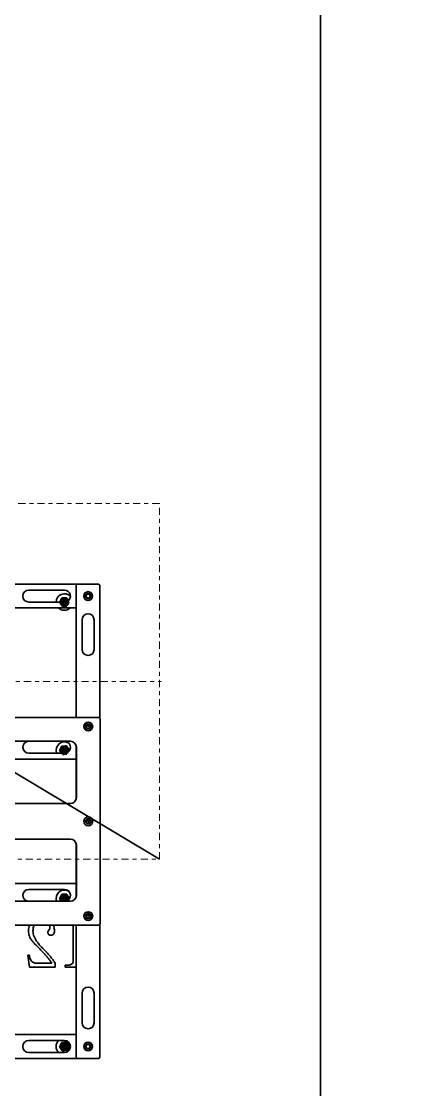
# Model space of a CAD drawing. Header units: millimetres. Extents: x -1052 to 3351, y 0 to 2015.
# Drawn here: x -238.76 to -228.83, y 1703.66 to 1730.32 of the extents above; entities that cross this region are included whole.
import ezdxf

# ---------------------------------------------------------------- set-up
doc = ezdxf.new("R2010")
doc.units = ezdxf.units.MM
doc.linetypes.add('点画线', pattern=[18, 12, -2, 2, -2])
for name, color, linetype, lineweight in [('AM_6', 2, 'Continuous', 35), ('中心线层', 7, '点画线', 18), ('粗实线层', 7, 'Continuous', 35)]:
    doc.layers.add(name, color=color, linetype=linetype, lineweight=lineweight)

# ---------------------------------------------------------------- blocks, each defined once
blk = doc.blocks.new('22_1')
at = {"layer": '中心线层', "color": 0}
for p, q in [((242888.2, 20805.4), (242888.2, 21405.4)), ((242888.2, 21405.4), (243888.2, 21405.4)), ((243888.2, 21405.4), (243888.2, 20805.4)), ((243891.2, 21105.4), (242885.2, 21105.4)), ((243888.2, 20805.4), (242888.2, 20805.4))]:
    blk.add_line(p, q, dxfattribs=at)
blk = doc.blocks.new('23_1')
at = {"layer": '粗实线层'}
blk.add_line((243888.2, 21405.4), (242888.2, 20805.4), dxfattribs=at)
blk.add_blockref('22_1', (0, 0), dxfattribs=at)

msp = doc.modelspace()

# ---------------------------------------------------------------- linework, layer by layer
at = {"layer": 'AM_6'}
for p, q in [((-242.4534, 1716.2707), (-237.365, 1716.2707)), ((-238.5779, 1716.1242), (-237.6904, 1716.1242)), ((-237.3945, 1716.2411), (-237.365, 1716.2707)), ((-237.3945, 1712.9425), (-237.3945, 1716.2411)), ((-237.365, 1716.2707), (-236.8325, 1716.2707)), ((-236.8325, 1716.2707), (-236.8029, 1716.2411)), ((-236.8029, 1716.2411), (-236.8029, 1712.9155)), ((-237.7433, 1715.8534), (-237.7586, 1715.8228)), ((-237.728, 1715.8839), (-237.7433, 1715.8534)), ((-237.6939, 1715.886), (-237.728, 1715.8839)), ((-237.6598, 1715.888), (-237.6939, 1715.886)), ((-237.641, 1715.8595), (-237.6598, 1715.888)), ((-237.6222, 1715.831), (-237.641, 1715.8595)), ((-237.3945, 1715.679), (-242.4238, 1715.679)), ((-237.7643, 1715.8254), (-238.5779, 1715.8254)), ((-237.7586, 1715.8228), (-237.7398, 1715.7943)), ((-237.6904, 1715.8269), (-237.7488, 1715.8234)), ((-237.7398, 1715.7943), (-237.721, 1715.7658)), ((-237.721, 1715.7658), (-237.6869, 1715.7678)), ((-237.6904, 1715.8254), (-237.7051, 1715.8254)), ((-237.6904, 1715.8269), (-237.632, 1715.8304)), ((-237.6904, 1715.8269), (-237.6886, 1715.7977)), ((-237.6904, 1715.8269), (-237.6886, 1715.7977)), ((-237.6756, 1715.8262), (-237.6904, 1715.8254)), ((-237.6869, 1715.7678), (-237.6528, 1715.7699)), ((-237.6528, 1715.7699), (-237.6375, 1715.8004)), ((-237.6375, 1715.8004), (-237.6222, 1715.831)), ((-237.2481, 1715.3832), (-237.2481, 1714.6436)), ((-236.9493, 1714.6436), (-236.9493, 1715.3832)), ((-236.8298, 1712.9425), (-243.5084, 1712.9425)), ((-236.8298, 1712.9425), (-236.8003, 1712.9129)), ((-237.0961, 1712.7206), (-237.1354, 1712.764)), ((-237.0961, 1712.7206), (-237.0744, 1712.7403)), ((-236.8003, 1707.795), (-236.8003, 1712.9129)), ((-241.6816, 1712.3508), (-237.5398, 1712.3508)), ((-237.7433, 1712.1554), (-237.7586, 1712.1249)), ((-237.7586, 1712.1249), (-237.7398, 1712.0964)), ((-237.6904, 1712.129), (-237.7488, 1712.1255)), ((-237.728, 1712.186), (-237.7433, 1712.1554)), ((-237.6939, 1712.188), (-237.728, 1712.186)), ((-237.6598, 1712.1901), (-237.6939, 1712.188)), ((-237.6904, 1712.129), (-237.632, 1712.1324)), ((-237.6904, 1712.129), (-237.6886, 1712.0997)), ((-237.6904, 1712.129), (-237.6886, 1712.0997)), ((-237.641, 1712.1615), (-237.6598, 1712.1901)), ((-237.6222, 1712.133), (-237.641, 1712.1615)), ((-237.6375, 1712.1025), (-237.6222, 1712.133)), ((-237.3945, 1710.9179), (-237.3945, 1712.2307)), ((-237.3919, 1712.2029), (-237.3919, 1710.9456)), ((-237.3945, 1711.9071), (-241.8295, 1711.9071)), ((-237.6904, 1712.0535), (-238.5779, 1712.0535)), ((-237.7398, 1712.0964), (-237.721, 1712.0679)), ((-237.721, 1712.0679), (-237.6869, 1712.0699)), ((-237.6869, 1712.0699), (-237.6528, 1712.0719)), ((-237.6528, 1712.0719), (-237.6375, 1712.1025)), ((-237.5398, 1710.7977), (-241.5899, 1710.7977)), ((-237.0961, 1710.3539), (-237.1354, 1710.3973)), ((-237.0961, 1710.3539), (-237.0744, 1710.3736)), ((-237.5398, 1709.9102), (-241.5899, 1709.9102)), ((-237.3945, 1708.4772), (-237.3945, 1709.79)), ((-237.3919, 1708.505), (-237.3919, 1709.7623)), ((-241.8295, 1708.8008), (-237.3945, 1708.8008)), ((-238.5779, 1708.6544), (-237.6904, 1708.6544)), ((-237.7433, 1708.4575), (-237.7586, 1708.4269)), ((-237.7586, 1708.4269), (-237.7398, 1708.3984)), ((-237.6904, 1708.431), (-237.7488, 1708.4275)), ((-237.728, 1708.488), (-237.7433, 1708.4575)), ((-237.7398, 1708.3984), (-237.721, 1708.3699)), ((-237.6939, 1708.4901), (-237.728, 1708.488)), ((-237.6598, 1708.4921), (-237.6939, 1708.4901)), ((-237.6904, 1708.431), (-237.632, 1708.4345)), ((-237.6904, 1708.431), (-237.6886, 1708.4018)), ((-237.6904, 1708.431), (-237.6886, 1708.4018)), ((-237.641, 1708.4636), (-237.6598, 1708.4921)), ((-237.6528, 1708.374), (-237.6375, 1708.4045)), ((-237.6222, 1708.4351), (-237.641, 1708.4636)), ((-237.6375, 1708.4045), (-237.6222, 1708.4351)), ((-241.6816, 1708.357), (-237.5398, 1708.357)), ((-237.721, 1708.3699), (-237.6869, 1708.3719)), ((-237.6869, 1708.3719), (-237.6528, 1708.374)), ((-237.0961, 1707.9872), (-237.1354, 1708.0306)), ((-237.0961, 1707.9872), (-237.0744, 1708.0069)), ((-248.6041, 1707.7654), (-236.8298, 1707.7654)), ((-237.4686, 1707.7654), (-237.4686, 1706.8754)), ((-237.3945, 1704.4668), (-237.3945, 1707.7654)), ((-236.8003, 1707.795), (-236.8298, 1707.7654)), ((-236.8029, 1707.7923), (-236.8029, 1704.4668)), ((-238.6033, 1707.0089), (-238.562, 1706.7171)), ((-238.5625, 1707.0089), (-238.6033, 1707.0089)), ((-238.0055, 1706.8144), (-238.4062, 1706.8144)), ((-237.9225, 1706.7171), (-237.9225, 1706.8144)), ((-238.562, 1706.7171), (-237.9225, 1706.7171)), ((-237.6669, 1706.7657), (-237.6669, 1706.7171)), ((-237.5985, 1706.7657), (-237.6669, 1706.7657)), ((-237.6669, 1706.7171), (-237.3945, 1706.7171)), ((-237.2481, 1705.3247), (-237.2481, 1706.0643)), ((-236.9493, 1706.0643), (-236.9493, 1705.3247)), ((-242.4238, 1705.0289), (-237.3945, 1705.0289)), ((-238.5779, 1704.8824), (-237.6904, 1704.8824)), ((-237.7433, 1704.7595), (-237.7586, 1704.729)), ((-237.7586, 1704.729), (-237.7398, 1704.7005)), ((-237.6904, 1704.733), (-237.7488, 1704.7296)), ((-237.728, 1704.7901), (-237.7433, 1704.7595)), ((-237.7398, 1704.7005), (-237.721, 1704.672)), ((-237.6939, 1704.7921), (-237.728, 1704.7901)), ((-237.721, 1704.672), (-237.6869, 1704.674)), ((-237.6598, 1704.7941), (-237.6939, 1704.7921)), ((-237.6904, 1704.733), (-237.632, 1704.7365)), ((-237.6904, 1704.733), (-237.6886, 1704.7038)), ((-237.6904, 1704.733), (-237.6886, 1704.7038)), ((-237.6869, 1704.674), (-237.6528, 1704.676)), ((-237.641, 1704.7656), (-237.6598, 1704.7941)), ((-237.6528, 1704.676), (-237.6375, 1704.7066)), ((-237.6222, 1704.7371), (-237.641, 1704.7656)), ((-237.6375, 1704.7066), (-237.6222, 1704.7371)), ((-237.365, 1704.4372), (-242.4534, 1704.4372)), ((-237.6904, 1704.5837), (-238.5779, 1704.5837)), ((-237.365, 1704.4372), (-237.3945, 1704.4668)), ((-236.8325, 1704.4372), (-237.365, 1704.4372)), ((-236.8029, 1704.4668), (-236.8325, 1704.4372))]:
    msp.add_line(p, q, dxfattribs=at)
msp.add_lwpolyline([(-231.3015, 1743.7372), (-201.7178, 1743.7372), (-201.7178, 1665.6364), (-231.3015, 1665.6364)], close=True, dxfattribs=at)
for points in [[(-237.7486, 1715.8428), (-237.7462, 1715.8498), (-237.738, 1715.864)], [(-237.7058, 1715.8853), (-237.6895, 1715.8873), (-237.682, 1715.8867)], [(-237.6475, 1715.8694), (-237.6426, 1715.8638), (-237.6344, 1715.8496)], [(-237.7332, 1715.7844), (-237.7431, 1715.7975), (-237.7463, 1715.8043)], [(-237.675, 1715.7686), (-237.6823, 1715.7671), (-237.6987, 1715.7671)], [(-237.6322, 1715.8111), (-237.6386, 1715.7959), (-237.6428, 1715.7898)], [(-237.7486, 1712.1448), (-237.7462, 1712.1519), (-237.738, 1712.1661)], [(-237.7058, 1712.1873), (-237.6895, 1712.1893), (-237.682, 1712.1887)], [(-237.6475, 1712.1715), (-237.6426, 1712.1659), (-237.6344, 1712.1516)], [(-237.7332, 1712.0864), (-237.7431, 1712.0996), (-237.7463, 1712.1063)], [(-237.675, 1712.0706), (-237.6823, 1712.0692), (-237.6987, 1712.0692)], [(-237.6322, 1712.1131), (-237.6386, 1712.098), (-237.6428, 1712.0918)], [(-237.7486, 1708.4468), (-237.7462, 1708.4539), (-237.738, 1708.4681)], [(-237.7332, 1708.3885), (-237.7431, 1708.4016), (-237.7463, 1708.4083)], [(-237.7058, 1708.4894), (-237.6895, 1708.4913), (-237.682, 1708.4908)], [(-237.6475, 1708.4735), (-237.6426, 1708.4679), (-237.6344, 1708.4537)], [(-237.6322, 1708.4152), (-237.6386, 1708.4), (-237.6428, 1708.3939)], [(-237.675, 1708.3726), (-237.6823, 1708.3712), (-237.6987, 1708.3712)], [(-237.7486, 1704.7489), (-237.7462, 1704.7559), (-237.738, 1704.7702)], [(-237.7332, 1704.6905), (-237.7431, 1704.7037), (-237.7463, 1704.7104)], [(-237.7058, 1704.7914), (-237.6895, 1704.7934), (-237.682, 1704.7928)], [(-237.675, 1704.6747), (-237.6823, 1704.6732), (-237.6987, 1704.6733)], [(-237.6475, 1704.7756), (-237.6426, 1704.77), (-237.6344, 1704.7557)], [(-237.6322, 1704.7172), (-237.6386, 1704.7021), (-237.6428, 1704.6959)]]:
    msp.add_lwpolyline(points, dxfattribs=at)
for centre, radius in [((-237.6904, 1715.8269), 0.1016), ((-237.6904, 1715.8269), 0.074), ((-237.6904, 1715.8269), 0.0592), ((-237.6904, 1715.8269), 0.0296), ((-237.0987, 1715.9748), 0.1109), ((-237.0987, 1715.9748), 0.0666), ((-237.0987, 1715.9748), 0.0503), ((-237.6904, 1715.8269), 0.0148), ((-237.0961, 1712.7206), 0.1109), ((-237.0961, 1712.7206), 0.0666), ((-237.0961, 1712.7206), 0.0503), ((-237.6904, 1712.129), 0.1016), ((-237.6904, 1712.129), 0.074), ((-237.6904, 1712.129), 0.0592), ((-237.6904, 1712.129), 0.0296), ((-237.6904, 1712.129), 0.0148), ((-237.0961, 1710.3539), 0.1109), ((-237.0961, 1710.3539), 0.0666), ((-237.0961, 1710.3539), 0.0503), ((-237.6904, 1708.431), 0.074), ((-237.6904, 1708.431), 0.0592), ((-237.6904, 1708.431), 0.0296), ((-237.6904, 1708.431), 0.0148), ((-237.0961, 1707.9872), 0.1109), ((-237.0961, 1707.9872), 0.0666), ((-237.0961, 1707.9872), 0.0503), ((-237.6904, 1704.733), 0.1016), ((-237.6904, 1704.733), 0.074), ((-237.6904, 1704.733), 0.0592), ((-237.6904, 1704.733), 0.0296), ((-237.6904, 1704.733), 0.0148), ((-237.0987, 1704.733), 0.1109), ((-237.0987, 1704.733), 0.0666), ((-237.0987, 1704.733), 0.0503)]:
    msp.add_circle(centre, radius, dxfattribs=at)
for centre, radius, start, end in [((-238.5779, 1715.9748), 0.1494, 90, 270), ((-237.6904, 1715.9748), 0.1494, 298.80233, 90), ((-237.6904, 1715.8269), 0.2071, 43.85386, 180.40929), ((-237.6904, 1715.8269), 0.1183, 122.37095, 124.4609), ((-237.6904, 1715.8269), 0.1183, 62.37095, 64.4609), ((-237.6904, 1715.8269), 0.2071, 225.58473, 314.41527), ((-237.0987, 1715.3832), 0.1494, 0, 180), ((-237.0987, 1714.6436), 0.1494, 180, 0), ((-238.5779, 1712.2029), 0.1494, 98.07324, 270), ((-237.6904, 1712.129), 0.2071, 58.20399, 201.36366), ((-237.6904, 1712.129), 0.1183, 182.37095, 184.4609), ((-237.6904, 1712.129), 0.1183, 122.37095, 124.4609), ((-237.6904, 1712.2029), 0.1494, 270, 81.92674), ((-237.6904, 1712.129), 0.1183, 62.37095, 64.4609), ((-237.6904, 1712.129), 0.1183, 2.37095, 4.4609), ((-237.5398, 1712.2029), 0.1479, 0, 90), ((-237.5398, 1710.9456), 0.1479, 270, 360), ((-237.5398, 1709.7623), 0.1479, 0, 90), ((-238.5779, 1708.505), 0.1494, 90, 261.93492), ((-237.6904, 1708.505), 0.1494, 278.06506, 90), ((-237.6904, 1708.431), 0.2071, 58.20389, 200.92529), ((-237.6904, 1708.431), 0.1183, 182.37095, 184.4609), ((-237.6904, 1708.431), 0.1016, 93.41593, 226.71586), ((-237.6904, 1708.431), 0.1183, 122.37095, 124.4609), ((-237.6904, 1708.431), 0.1016, 313.28414, 93.41593), ((-237.6904, 1708.431), 0.1183, 62.37095, 64.4609), ((-237.6904, 1708.431), 0.1183, 2.37095, 4.4609), ((-237.5398, 1708.505), 0.1479, 270, 360), ((-237.0987, 1706.0643), 0.1494, 0, 180), ((-237.0987, 1705.3247), 0.1494, 180, 0), ((-238.5779, 1704.733), 0.1494, 90, 270), ((-237.6904, 1704.733), 0.2071, 133.82745, 226.17255), ((-237.6904, 1704.733), 0.1183, 182.37095, 184.4609), ((-237.6904, 1704.733), 0.1183, 122.37095, 124.4609), ((-237.6904, 1704.733), 0.1494, 270, 90), ((-237.6904, 1704.733), 0.1183, 62.37095, 64.4609), ((-237.6904, 1704.733), 0.1183, 2.37095, 4.4609), ((-237.6904, 1704.733), 0.1183, 242.37095, 244.4609), ((-237.6904, 1704.733), 0.1183, 302.37095, 304.4609)]:
    msp.add_arc(centre, radius, start, end, dxfattribs=at)
for points, knots in [([(-237.7573, 1715.9245), (-237.7614, 1715.9164), (-237.7695, 1715.9001), (-237.7829, 1715.8734), (-237.7957, 1715.8478), (-237.8033, 1715.8325), (-237.8069, 1715.8254)], [0, 0, 0, 0, 1.92917, 3.8649722, 5.8000308, 7.4877188, 7.4877188, 7.4877188, 7.4877188]), ([(-237.6394, 1715.9337), (-237.6485, 1715.9331), (-237.6667, 1715.9321), (-237.6966, 1715.9303), (-237.7264, 1715.9285), (-237.7446, 1715.9274), (-237.7537, 1715.9269)], [0, 0, 0, 0, 1.9404759, 3.8743826, 5.8059755, 7.7459667, 7.7459667, 7.7459667, 7.7459667]), ([(-237.592, 1715.8658), (-237.5959, 1715.8718), (-237.6053, 1715.8859), (-237.6204, 1715.9088), (-237.6304, 1715.9241), (-237.6355, 1715.9318)], [0, 0, 0, 0, 1.4236205, 3.3719902, 5.3394255, 5.3394255, 5.3394255, 5.3394255]), ([(-237.8084, 1715.8177), (-237.8034, 1715.8101), (-237.7933, 1715.7949), (-237.7769, 1715.7701), (-237.7604, 1715.745), (-237.7503, 1715.7298), (-237.7453, 1715.7221)], [0, 0, 0, 0, 1.9271652, 3.8609557, 5.7940034, 7.7459667, 7.7459667, 7.7459667, 7.7459667]), ([(-237.7414, 1715.7201), (-237.7323, 1715.7207), (-237.7141, 1715.7218), (-237.6842, 1715.7236), (-237.6544, 1715.7253), (-237.6362, 1715.7264), (-237.627, 1715.727)], [0, 0, 0, 0, 1.9399912, 3.8715841, 5.8054908, 7.7459667, 7.7459667, 7.7459667, 7.7459667]), ([(-237.6234, 1715.7293), (-237.6194, 1715.7375), (-237.6112, 1715.7537), (-237.5979, 1715.7804), (-237.5845, 1715.8072), (-237.5763, 1715.8236), (-237.5722, 1715.8318)], [0, 0, 0, 0, 1.9271652, 3.8609557, 5.7940034, 7.7459667, 7.7459667, 7.7459667, 7.7459667]), ([(-237.7573, 1712.2265), (-237.7614, 1712.2184), (-237.7695, 1712.2021), (-237.7829, 1712.1755), (-237.7963, 1712.1487), (-237.8045, 1712.1323), (-237.8086, 1712.1241)], [0, 0, 0, 0, 1.9271652, 3.8609557, 5.7940034, 7.7459667, 7.7459667, 7.7459667, 7.7459667]), ([(-237.8084, 1712.1198), (-237.8034, 1712.1122), (-237.7934, 1712.097), (-237.7782, 1712.074), (-237.7687, 1712.0597), (-237.7647, 1712.0535)], [0, 0, 0, 0, 1.9427391, 3.8921571, 5.3645676, 5.3645676, 5.3645676, 5.3645676]), ([(-237.6394, 1712.2357), (-237.6485, 1712.2352), (-237.6667, 1712.2341), (-237.6966, 1712.2323), (-237.7264, 1712.2305), (-237.7446, 1712.2294), (-237.7537, 1712.2289)], [0, 0, 0, 0, 1.9404759, 3.8743826, 5.8059755, 7.7459667, 7.7459667, 7.7459667, 7.7459667]), ([(-237.5724, 1712.1382), (-237.5774, 1712.1457), (-237.5874, 1712.1609), (-237.6039, 1712.1858), (-237.6204, 1712.2108), (-237.6304, 1712.2261), (-237.6355, 1712.2338)], [0, 0, 0, 0, 1.9271652, 3.8609557, 5.7940034, 7.7459667, 7.7459667, 7.7459667, 7.7459667]), ([(-237.5922, 1712.0937), (-237.5897, 1712.0988), (-237.5827, 1712.1128), (-237.5763, 1712.1257), (-237.5722, 1712.1339)], [0, 0, 0, 0, 1.09723, 3.0338015, 3.0338015, 3.0338015, 3.0338015]), ([(-237.7414, 1712.0222), (-237.7323, 1712.0227), (-237.7141, 1712.0238), (-237.6842, 1712.0256), (-237.6544, 1712.0274), (-237.6362, 1712.0285), (-237.627, 1712.029)], [0, 0, 0, 0, 1.9399912, 3.8715841, 5.8054908, 7.7459667, 7.7459667, 7.7459667, 7.7459667]), ([(-237.7573, 1708.5286), (-237.7614, 1708.5205), (-237.7695, 1708.5042), (-237.7829, 1708.4775), (-237.7963, 1708.4507), (-237.8045, 1708.4343), (-237.8086, 1708.4261)], [0, 0, 0, 0, 1.9271652, 3.8609557, 5.7940034, 7.7459667, 7.7459667, 7.7459667, 7.7459667]), ([(-237.8084, 1708.4218), (-237.8034, 1708.4142), (-237.7934, 1708.3991), (-237.7785, 1708.3766), (-237.7694, 1708.3627), (-237.7656, 1708.357)], [0, 0, 0, 0, 1.9418036, 3.8902829, 5.2448806, 5.2448806, 5.2448806, 5.2448806]), ([(-237.6394, 1708.5378), (-237.6485, 1708.5372), (-237.6667, 1708.5361), (-237.6966, 1708.5344), (-237.7264, 1708.5326), (-237.7446, 1708.5315), (-237.7537, 1708.5309)], [0, 0, 0, 0, 1.9404759, 3.8743826, 5.8059755, 7.7459667, 7.7459667, 7.7459667, 7.7459667]), ([(-237.5724, 1708.4402), (-237.5774, 1708.4478), (-237.5874, 1708.463), (-237.6039, 1708.4879), (-237.6204, 1708.5129), (-237.6304, 1708.5282), (-237.6355, 1708.5358)], [0, 0, 0, 0, 1.9271652, 3.8609557, 5.7940034, 7.7459667, 7.7459667, 7.7459667, 7.7459667]), ([(-237.5922, 1708.3958), (-237.5897, 1708.4008), (-237.5827, 1708.4149), (-237.5763, 1708.4277), (-237.5722, 1708.4359)], [0, 0, 0, 0, 1.0972163, 3.0337875, 3.0337875, 3.0337875, 3.0337875]), ([(-238.556, 1707.7654), (-238.5653, 1707.743), (-238.5838, 1707.6982), (-238.586, 1707.6497), (-238.5871, 1707.6254)], [0, 0, 0, 0, 4.8712973, 9.7685759, 9.7685759, 9.7685759, 9.7685759]), ([(-238.5871, 1707.6254), (-238.5858, 1707.6022), (-238.5833, 1707.5559), (-238.5637, 1707.4888), (-238.5334, 1707.4215), (-238.489, 1707.3571), (-238.4507, 1707.3181), (-238.4316, 1707.2986)], [0, 0, 0, 0, 4.6944696, 9.3917272, 14.0889818, 19.6237676, 25.1601343, 25.1601343, 25.1601343, 25.1601343]), ([(-238.4736, 1707.6132), (-238.473, 1707.6312), (-238.4718, 1707.6671), (-238.4632, 1707.7191), (-238.449, 1707.7505), (-238.4423, 1707.7654)], [0, 0, 0, 0, 3.6468996, 7.2937206, 10.601623, 10.601623, 10.601623, 10.601623]), ([(-238.2462, 1707.2001), (-238.2671, 1707.2217), (-238.3089, 1707.2649), (-238.366, 1707.3348), (-238.412, 1707.4051), (-238.4453, 1707.4749), (-238.4688, 1707.5423), (-238.472, 1707.5896), (-238.4736, 1707.6132)], [0, 0, 0, 0, 6.0981125, 12.1953103, 18.2908676, 23.0818061, 27.8717123, 32.6588406, 32.6588406, 32.6588406, 32.6588406]), ([(-238.0803, 1707.6373), (-238.0866, 1707.6277), (-238.098, 1707.6106), (-238.0999, 1707.5903), (-238.1008, 1707.5813)], [0, 0, 0, 0, 2.2928262, 4.0933352, 4.0933352, 4.0933352, 4.0933352]), ([(-238.0529, 1707.7072), (-238.0533, 1707.7), (-238.0541, 1707.6857), (-238.0614, 1707.6606), (-238.0731, 1707.6461), (-238.0803, 1707.6373)], [0, 0, 0, 0, 1.4584306, 2.9169876, 5.2017023, 5.2017023, 5.2017023, 5.2017023]), ([(-238.0666, 1707.7654), (-238.0636, 1707.7599), (-238.054, 1707.742), (-238.0533, 1707.7214), (-238.0529, 1707.7072)], [0, 0, 0, 0, 1.2628381, 4.0921843, 4.0921843, 4.0921843, 4.0921843]), ([(-238.0304, 1707.5114), (-238.0204, 1707.512), (-238.0006, 1707.5131), (-237.9726, 1707.5253), (-237.9504, 1707.5488), (-237.9399, 1707.5812), (-237.9391, 1707.6046), (-237.9387, 1707.6163)], [0, 0, 0, 0, 2.0149901, 4.0269627, 6.0335587, 8.4034537, 10.7804194, 10.7804194, 10.7804194, 10.7804194]), ([(-237.9387, 1707.6163), (-237.9395, 1707.6347), (-237.9411, 1707.6715), (-237.9527, 1707.7227), (-237.9687, 1707.7522), (-237.9759, 1707.7654)], [0, 0, 0, 0, 3.7398432, 7.4801224, 10.5214751, 10.5214751, 10.5214751, 10.5214751]), ([(-238.1008, 1707.5813), (-238.1005, 1707.5742), (-238.1001, 1707.5601), (-238.093, 1707.5396), (-238.0778, 1707.5223), (-238.0554, 1707.5123), (-238.0387, 1707.5117), (-238.0304, 1707.5114)], [0, 0, 0, 0, 1.4387696, 2.8749891, 4.3076779, 5.996336, 7.691201, 7.691201, 7.691201, 7.691201]), ([(-238.4316, 1707.2986), (-238.3891, 1707.2558), (-238.3043, 1707.17), (-238.2056, 1707.0647), (-238.1342, 1706.984), (-238.0889, 1706.9293), (-238.0435, 1706.8745), (-238.0182, 1706.8344), (-238.0055, 1706.8144)], [0, 0, 0, 0, 12.2330198, 24.4655947, 29.2713234, 34.0770989, 38.8825035, 43.6825409, 43.6825409, 43.6825409, 43.6825409]), ([(-237.9225, 1706.8144), (-237.9391, 1706.841), (-237.9725, 1706.8943), (-238.0316, 1706.9678), (-238.0962, 1707.0439), (-238.1683, 1707.1209), (-238.2202, 1707.1737), (-238.2462, 1707.2001)], [0, 0, 0, 0, 6.3677063, 12.7383583, 19.1088548, 26.6171383, 34.1254821, 34.1254821, 34.1254821, 34.1254821]), ([(-238.4062, 1706.8144), (-238.4191, 1706.8153), (-238.4448, 1706.817), (-238.48, 1706.8345), (-238.5083, 1706.8609), (-238.5337, 1706.8992), (-238.5522, 1706.9494), (-238.5591, 1706.9891), (-238.5625, 1707.0089)], [0, 0, 0, 0, 2.5948337, 5.1907342, 7.7862088, 10.3838963, 14.4643365, 18.5470701, 18.5470701, 18.5470701, 18.5470701]), ([(-237.4686, 1706.8754), (-237.4692, 1706.8633), (-237.4704, 1706.8392), (-237.4867, 1706.8056), (-237.517, 1706.7809), (-237.5559, 1706.7675), (-237.5843, 1706.7663), (-237.5985, 1706.7657)], [0, 0, 0, 0, 2.4450508, 4.8868366, 7.3263982, 10.2058798, 13.091088, 13.091088, 13.091088, 13.091088]), ([(-237.7573, 1704.8306), (-237.7614, 1704.8225), (-237.7695, 1704.8062), (-237.7829, 1704.7796), (-237.7963, 1704.7528), (-237.8045, 1704.7364), (-237.8086, 1704.7282)], [0, 0, 0, 0, 1.9271652, 3.8609557, 5.7940034, 7.7459667, 7.7459667, 7.7459667, 7.7459667]), ([(-237.8084, 1704.7238), (-237.8034, 1704.7163), (-237.7933, 1704.7011), (-237.7769, 1704.6762), (-237.7604, 1704.6512), (-237.7503, 1704.6359), (-237.7453, 1704.6282)], [0, 0, 0, 0, 1.9271652, 3.8609557, 5.7940034, 7.7459667, 7.7459667, 7.7459667, 7.7459667]), ([(-237.6394, 1704.8398), (-237.6485, 1704.8393), (-237.6667, 1704.8382), (-237.6966, 1704.8364), (-237.7264, 1704.8346), (-237.7446, 1704.8335), (-237.7537, 1704.833)], [0, 0, 0, 0, 1.9404759, 3.8743826, 5.8059755, 7.7459667, 7.7459667, 7.7459667, 7.7459667]), ([(-237.5724, 1704.7423), (-237.5774, 1704.7498), (-237.5874, 1704.765), (-237.6039, 1704.7899), (-237.6204, 1704.8149), (-237.6304, 1704.8302), (-237.6355, 1704.8379)], [0, 0, 0, 0, 1.9271652, 3.8609557, 5.7940034, 7.7459667, 7.7459667, 7.7459667, 7.7459667]), ([(-237.6234, 1704.6355), (-237.6194, 1704.6436), (-237.6112, 1704.6599), (-237.5979, 1704.6865), (-237.5845, 1704.7133), (-237.5763, 1704.7297), (-237.5722, 1704.7379)], [0, 0, 0, 0, 1.9271652, 3.8609557, 5.7940034, 7.7459667, 7.7459667, 7.7459667, 7.7459667]), ([(-237.7414, 1704.6263), (-237.7323, 1704.6268), (-237.7141, 1704.6279), (-237.6842, 1704.6297), (-237.6544, 1704.6315), (-237.6362, 1704.6326), (-237.627, 1704.6331)], [0, 0, 0, 0, 1.9399912, 3.8715841, 5.8054908, 7.7459667, 7.7459667, 7.7459667, 7.7459667])]:
    msp.add_open_spline(points, degree=3, knots=knots, dxfattribs=at)
for p in [(-237.6904, 1715.8269), (-237.6904, 1715.8269), (-237.0961, 1712.7206), (-237.6904, 1712.129), (-237.6904, 1712.129), (-237.0961, 1710.3539), (-237.6904, 1708.431), (-237.6904, 1708.431), (-237.0961, 1707.9872), (-237.6904, 1704.733), (-237.6904, 1704.733)]:
    msp.add_point(p, dxfattribs=at)

# ---------------------------------------------------------------- block references
at = {"layer": '粗实线层', "xscale": -0.01479181789831161, "yscale": 0.01479181789831161, "zscale": 0.01479181789831161}
msp.add_blockref('23_1', (3357.4364, 1401.6581), dxfattribs=at)

doc.saveas('drawing.dxf')
